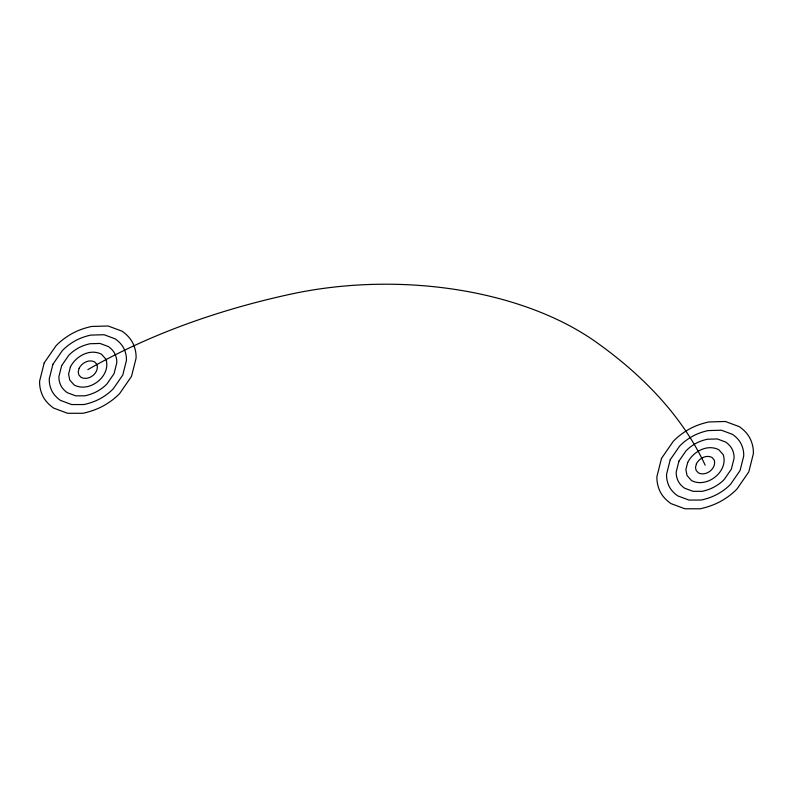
<?xml version="1.0" encoding="UTF-8"?>
<svg xmlns="http://www.w3.org/2000/svg" width="793" height="793" viewBox="0 0 793 793"><rect width="100%" height="100%" fill="white"/><g stroke="black" fill="none" stroke-linecap="round" stroke-linejoin="round"><path stroke-width="1.19" d="M87.854 369.637A571.079 329.71 0 0 1 290.208 294.262A270.809 156.35 0 0 1 595.176 341.446A571.079 329.71 0 0 1 705.146 465.134M44.2 362.887L39.65 380.967A89.44 51.634 0 0 0 42.663 395.727A57.106 32.969 0 0 0 53.666 408.098L67.593 413.292L82.908 413.282A60.635 35.011 0 0 0 104.398 405.282A89.44 51.634 0 0 0 119.793 393.368L131.499 376.388L136.059 358.317A89.44 51.634 0 0 0 133.046 343.547A57.106 32.969 0 0 0 122.043 331.177L108.116 325.992L91.552 326.468A57.106 32.969 0 0 0 71.311 334.002A89.44 51.634 0 0 0 55.916 345.917L44.2 362.887M52.933 364.235L49.295 378.697A71.548 41.315 0 0 0 51.704 390.513A45.687 26.377 0 0 0 60.496 400.406L71.648 404.559L83.899 404.549A48.512 28.003 0 0 0 101.088 398.155A71.548 41.315 0 0 0 113.399 388.62L122.776 375.039L126.414 360.577A71.548 41.315 0 0 0 124.005 348.771A45.687 26.377 0 0 0 115.203 338.869L104.061 334.725L90.808 335.102A45.687 26.377 0 0 0 74.621 341.129A71.548 41.315 0 0 0 62.31 350.665L52.933 364.235M61.666 365.593L58.93 376.437A53.666 30.986 0 0 0 60.744 385.289A34.268 19.785 0 0 0 67.336 392.713L75.702 395.826L84.891 395.826A36.379 21.005 0 0 0 97.777 391.018A53.666 30.986 0 0 0 107.015 383.871L114.043 373.691L116.779 362.847A53.666 30.986 0 0 0 114.965 353.985A34.268 19.785 0 0 0 108.373 346.561L100.007 343.448L90.075 343.736A34.268 19.785 0 0 0 77.932 348.256A53.666 30.986 0 0 0 68.694 355.403L61.666 365.593M70.399 366.941L68.575 374.167L69.774 380.075L74.175 385.021C89.5 393.189 111.476 376.031 105.925 359.199L101.534 354.253C90.005 348.256 75.831 356.136 70.399 366.941M79.122 368.289L78.21 371.907L78.814 374.861L81.015 377.329C88.677 381.413 99.66 372.839 96.895 364.423L94.694 361.945C88.925 358.951 81.838 362.887 79.122 368.289M661.501 458.384L656.941 476.464A89.44 51.634 0 0 0 659.954 491.224A57.106 32.969 0 0 0 670.957 503.595L684.884 508.779L700.199 508.779A60.635 35.011 0 0 0 721.689 500.77A89.44 51.634 0 0 0 737.084 488.855L748.8 471.885L753.35 453.804A89.44 51.634 0 0 0 750.337 439.044A57.106 32.969 0 0 0 739.334 426.674L725.407 421.489L708.843 421.955A57.106 32.969 0 0 0 688.602 429.499A89.44 51.634 0 0 0 673.207 441.414L661.501 458.384M670.224 459.732L666.586 474.194A71.548 41.315 0 0 0 668.995 486.01A45.687 26.377 0 0 0 677.797 495.903L688.939 500.056L701.19 500.046A48.512 28.003 0 0 0 718.379 493.642A71.548 41.315 0 0 0 730.69 484.117L740.067 470.536L743.705 456.074A71.548 41.315 0 0 0 741.296 444.258A45.687 26.377 0 0 0 732.504 434.366L721.352 430.212L708.099 430.589A45.687 26.377 0 0 0 691.912 436.626A71.548 41.315 0 0 0 679.601 446.152L670.224 459.732M678.957 461.08L676.221 471.934A53.666 30.986 0 0 0 678.035 480.786A34.268 19.785 0 0 0 684.627 488.21L692.993 491.323L702.182 491.323A36.379 21.005 0 0 0 715.068 486.515A53.666 30.986 0 0 0 724.306 479.368L731.334 469.188L734.07 458.334A53.666 30.986 0 0 0 732.256 449.482A34.268 19.785 0 0 0 725.664 442.058L717.298 438.945L707.366 439.233A34.268 19.785 0 0 0 695.223 443.753A53.666 30.986 0 0 0 685.985 450.9L678.957 461.08M687.69 462.438L685.866 469.664L687.075 475.572L691.466 480.518C706.791 488.686 728.767 471.528 723.226 454.696L718.825 449.75C707.297 443.753 693.122 451.633 687.69 462.438M696.413 463.786L695.501 467.404L696.105 470.348L698.306 472.826C705.968 476.91 716.961 468.326 714.186 459.92L711.985 457.442C706.226 454.439 699.139 458.384 696.413 463.786"/></g></svg>
